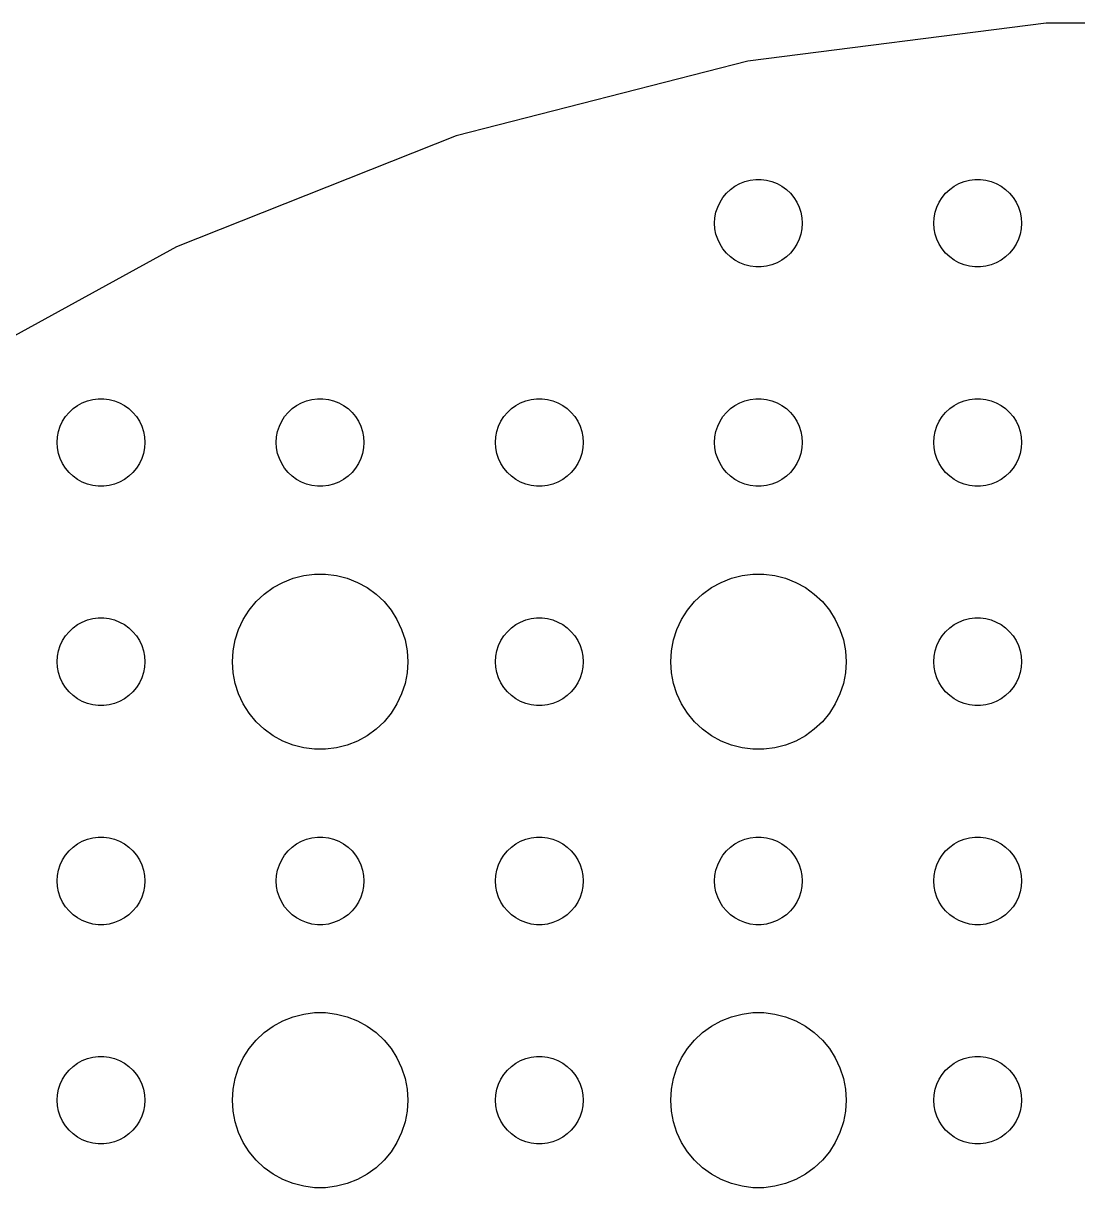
# Model space of a CAD drawing. Header units: metres. Extents: x -82 to 82, y -82 to 82.
# Drawn here: x -40.16 to -4.07, y 42.01 to 81.84 of the extents above; entities that cross this region are included whole.
import ezdxf

# ---------------------------------------------------------------- set-up
doc = ezdxf.new("R2010")
doc.units = ezdxf.units.M

msp = doc.modelspace()

# ---------------------------------------------------------------- linework, layer by layer
for p, q in [((-5.14882, 81.8382), (-15.3653, 80.5475)), ((5.14882, 81.8382), (-5.14882, 81.8382)), ((-15.3653, 80.5475), (-25.3394, 77.9866)), ((-25.3394, 77.9866), (-34.9139, 74.1958)), ((-15.2811, 76.4734), (-15.0942, 76.497)), ((-15.0942, 76.497), (-14.9058, 76.497)), ((-14.9058, 76.497), (-14.7189, 76.4734)), ((-7.78107, 76.4734), (-7.59418, 76.497)), ((-7.59418, 76.497), (-7.40581, 76.497)), ((-7.40581, 76.497), (-7.21892, 76.4734)), ((-16.0934, 76.0268), (-15.9561, 76.1558)), ((-15.9561, 76.1558), (-15.8037, 76.2665)), ((-15.8037, 76.2665), (-15.6387, 76.3572)), ((-15.6387, 76.3572), (-15.4635, 76.4266)), ((-15.4635, 76.4266), (-15.2811, 76.4734)), ((-14.7189, 76.4734), (-14.5365, 76.4266)), ((-14.5365, 76.4266), (-14.3613, 76.3572)), ((-14.3613, 76.3572), (-14.1963, 76.2665)), ((-14.1963, 76.2665), (-14.0439, 76.1558)), ((-14.0439, 76.1558), (-13.9065, 76.0268)), ((-8.59344, 76.0268), (-8.45613, 76.1558)), ((-8.45613, 76.1558), (-8.30373, 76.2665)), ((-8.30373, 76.2665), (-8.13866, 76.3572)), ((-8.13866, 76.3572), (-7.96352, 76.4266)), ((-7.96352, 76.4266), (-7.78107, 76.4734)), ((-7.21892, 76.4734), (-7.03647, 76.4266)), ((-7.03647, 76.4266), (-6.86133, 76.3572)), ((-6.86133, 76.3572), (-6.69626, 76.2665)), ((-6.69626, 76.2665), (-6.54385, 76.1558)), ((-6.54385, 76.1558), (-6.40654, 76.0268)), ((-16.3947, 75.5522), (-16.3145, 75.7226)), ((-16.3145, 75.7226), (-16.2135, 75.8817)), ((-16.2135, 75.8817), (-16.0934, 76.0268)), ((-13.9065, 76.0268), (-13.7865, 75.8817)), ((-13.7865, 75.8817), (-13.6855, 75.7226)), ((-13.6855, 75.7226), (-13.6053, 75.5522)), ((-8.89465, 75.5522), (-8.81445, 75.7226)), ((-8.81445, 75.7226), (-8.71352, 75.8817)), ((-8.71352, 75.8817), (-8.59344, 76.0268)), ((-6.40654, 76.0268), (-6.28647, 75.8817)), ((-6.28647, 75.8817), (-6.18553, 75.7226)), ((-6.18553, 75.7226), (-6.10533, 75.5522)), ((-16.4882, 75.188), (-16.4529, 75.373)), ((-16.4529, 75.373), (-16.3947, 75.5522)), ((-13.6053, 75.5522), (-13.5471, 75.373)), ((-13.5471, 75.373), (-13.5118, 75.188)), ((-8.98816, 75.188), (-8.95287, 75.373)), ((-8.95287, 75.373), (-8.89465, 75.5522)), ((-6.10533, 75.5522), (-6.04712, 75.373)), ((-6.04712, 75.373), (-6.01183, 75.188)), ((-16.5, 75), (-16.4882, 75.188)), ((-16.4882, 74.812), (-16.5, 75)), ((-13.5118, 75.188), (-13.5, 75)), ((-13.5, 75), (-13.5118, 74.812)), ((-9, 75), (-8.98816, 75.188)), ((-8.98816, 74.812), (-9, 75)), ((-6.01183, 75.188), (-6, 75)), ((-6, 75), (-6.01183, 74.812)), ((-16.4529, 74.627), (-16.4882, 74.812)), ((-16.3947, 74.4478), (-16.4529, 74.627)), ((-13.5471, 74.627), (-13.6053, 74.4478)), ((-13.5118, 74.812), (-13.5471, 74.627)), ((-8.95287, 74.627), (-8.98816, 74.812)), ((-8.89465, 74.4478), (-8.95287, 74.627)), ((-6.04712, 74.627), (-6.10533, 74.4478)), ((-6.01183, 74.812), (-6.04712, 74.627)), ((-34.9139, 74.1958), (-43.9378, 69.2349)), ((-16.3145, 74.2774), (-16.3947, 74.4478)), ((-16.2135, 74.1183), (-16.3145, 74.2774)), ((-16.0934, 73.9732), (-16.2135, 74.1183)), ((-13.7865, 74.1183), (-13.9065, 73.9732)), ((-13.6855, 74.2774), (-13.7865, 74.1183)), ((-13.6053, 74.4478), (-13.6855, 74.2774)), ((-8.81445, 74.2774), (-8.89465, 74.4478)), ((-8.71352, 74.1183), (-8.81445, 74.2774)), ((-8.59344, 73.9732), (-8.71352, 74.1183)), ((-6.28647, 74.1183), (-6.40654, 73.9732)), ((-6.18553, 74.2774), (-6.28647, 74.1183)), ((-6.10533, 74.4478), (-6.18553, 74.2774)), ((-15.9561, 73.8442), (-16.0934, 73.9732)), ((-15.8037, 73.7335), (-15.9561, 73.8442)), ((-15.6387, 73.6428), (-15.8037, 73.7335)), ((-14.1963, 73.7335), (-14.3613, 73.6428)), ((-14.0439, 73.8442), (-14.1963, 73.7335)), ((-13.9065, 73.9732), (-14.0439, 73.8442)), ((-8.45613, 73.8442), (-8.59344, 73.9732)), ((-8.30373, 73.7335), (-8.45613, 73.8442)), ((-8.13866, 73.6428), (-8.30373, 73.7335)), ((-6.69626, 73.7335), (-6.86133, 73.6428)), ((-6.54385, 73.8442), (-6.69626, 73.7335)), ((-6.40654, 73.9732), (-6.54385, 73.8442)), ((-15.4635, 73.5734), (-15.6387, 73.6428)), ((-15.2811, 73.5266), (-15.4635, 73.5734)), ((-15.0942, 73.503), (-15.2811, 73.5266)), ((-14.9058, 73.503), (-15.0942, 73.503)), ((-14.7189, 73.5266), (-14.9058, 73.503)), ((-14.5365, 73.5734), (-14.7189, 73.5266)), ((-14.3613, 73.6428), (-14.5365, 73.5734)), ((-7.96352, 73.5734), (-8.13866, 73.6428)), ((-7.78107, 73.5266), (-7.96352, 73.5734)), ((-7.59418, 73.503), (-7.78107, 73.5266)), ((-7.40581, 73.503), (-7.59418, 73.503)), ((-7.21892, 73.5266), (-7.40581, 73.503)), ((-7.03647, 73.5734), (-7.21892, 73.5266)), ((-6.86133, 73.6428), (-7.03647, 73.5734)), ((-38.1387, 68.8572), (-37.9635, 68.9266)), ((-37.9635, 68.9266), (-37.7811, 68.9734)), ((-37.7811, 68.9734), (-37.5942, 68.997)), ((-37.5942, 68.997), (-37.4058, 68.997)), ((-37.4058, 68.997), (-37.2189, 68.9734)), ((-37.2189, 68.9734), (-37.0365, 68.9266)), ((-37.0365, 68.9266), (-36.8613, 68.8572)), ((-30.6387, 68.8572), (-30.4635, 68.9266)), ((-30.4635, 68.9266), (-30.2811, 68.9734)), ((-30.2811, 68.9734), (-30.0942, 68.997)), ((-30.0942, 68.997), (-29.9058, 68.997)), ((-29.9058, 68.997), (-29.7189, 68.9734)), ((-29.7189, 68.9734), (-29.5365, 68.9266)), ((-29.5365, 68.9266), (-29.3613, 68.8572)), ((-23.1387, 68.8572), (-22.9635, 68.9266)), ((-22.9635, 68.9266), (-22.7811, 68.9734)), ((-22.7811, 68.9734), (-22.5942, 68.997)), ((-22.5942, 68.997), (-22.4058, 68.997)), ((-22.4058, 68.997), (-22.2189, 68.9734)), ((-22.2189, 68.9734), (-22.0365, 68.9266)), ((-22.0365, 68.9266), (-21.8613, 68.8572)), ((-15.6387, 68.8572), (-15.4635, 68.9266)), ((-15.4635, 68.9266), (-15.2811, 68.9734)), ((-15.2811, 68.9734), (-15.0942, 68.997)), ((-15.0942, 68.997), (-14.9058, 68.997)), ((-14.9058, 68.997), (-14.7189, 68.9734)), ((-14.7189, 68.9734), (-14.5365, 68.9266)), ((-14.5365, 68.9266), (-14.3613, 68.8572)), ((-8.13866, 68.8572), (-7.96352, 68.9266)), ((-7.96352, 68.9266), (-7.78107, 68.9734)), ((-7.78107, 68.9734), (-7.59418, 68.997)), ((-7.59418, 68.997), (-7.40581, 68.997)), ((-7.40581, 68.997), (-7.21892, 68.9734)), ((-7.21892, 68.9734), (-7.03647, 68.9266)), ((-7.03647, 68.9266), (-6.86133, 68.8572)), ((-38.7135, 68.3817), (-38.5934, 68.5268)), ((-38.5934, 68.5268), (-38.4561, 68.6558)), ((-38.4561, 68.6558), (-38.3037, 68.7665)), ((-38.3037, 68.7665), (-38.1387, 68.8572)), ((-36.8613, 68.8572), (-36.6963, 68.7665)), ((-36.6963, 68.7665), (-36.5439, 68.6558)), ((-36.5439, 68.6558), (-36.4065, 68.5268)), ((-36.4065, 68.5268), (-36.2865, 68.3817)), ((-31.2135, 68.3817), (-31.0934, 68.5268)), ((-31.0934, 68.5268), (-30.9561, 68.6558)), ((-30.9561, 68.6558), (-30.8037, 68.7665)), ((-30.8037, 68.7665), (-30.6387, 68.8572)), ((-29.3613, 68.8572), (-29.1963, 68.7665)), ((-29.1963, 68.7665), (-29.0439, 68.6558)), ((-29.0439, 68.6558), (-28.9065, 68.5268)), ((-28.9065, 68.5268), (-28.7865, 68.3817)), ((-23.7135, 68.3817), (-23.5934, 68.5268)), ((-23.5934, 68.5268), (-23.4561, 68.6558)), ((-23.4561, 68.6558), (-23.3037, 68.7665)), ((-23.3037, 68.7665), (-23.1387, 68.8572)), ((-21.8613, 68.8572), (-21.6963, 68.7665)), ((-21.6963, 68.7665), (-21.5439, 68.6558)), ((-21.5439, 68.6558), (-21.4065, 68.5268)), ((-21.4065, 68.5268), (-21.2865, 68.3817)), ((-16.2135, 68.3817), (-16.0934, 68.5268)), ((-16.0934, 68.5268), (-15.9561, 68.6558)), ((-15.9561, 68.6558), (-15.8037, 68.7665)), ((-15.8037, 68.7665), (-15.6387, 68.8572)), ((-14.3613, 68.8572), (-14.1963, 68.7665)), ((-14.1963, 68.7665), (-14.0439, 68.6558)), ((-14.0439, 68.6558), (-13.9065, 68.5268)), ((-13.9065, 68.5268), (-13.7865, 68.3817)), ((-8.71352, 68.3817), (-8.59344, 68.5268)), ((-8.59344, 68.5268), (-8.45613, 68.6558)), ((-8.45613, 68.6558), (-8.30373, 68.7665)), ((-8.30373, 68.7665), (-8.13866, 68.8572)), ((-6.86133, 68.8572), (-6.69626, 68.7665)), ((-6.69626, 68.7665), (-6.54385, 68.6558)), ((-6.54385, 68.6558), (-6.40654, 68.5268)), ((-6.40654, 68.5268), (-6.28647, 68.3817)), ((-38.8947, 68.0522), (-38.8145, 68.2226)), ((-38.8145, 68.2226), (-38.7135, 68.3817)), ((-36.2865, 68.3817), (-36.1855, 68.2226)), ((-36.1855, 68.2226), (-36.1053, 68.0522)), ((-31.3947, 68.0522), (-31.3145, 68.2226)), ((-31.3145, 68.2226), (-31.2135, 68.3817)), ((-28.7865, 68.3817), (-28.6855, 68.2226)), ((-28.6855, 68.2226), (-28.6053, 68.0522)), ((-23.8947, 68.0522), (-23.8145, 68.2226)), ((-23.8145, 68.2226), (-23.7135, 68.3817)), ((-21.2865, 68.3817), (-21.1855, 68.2226)), ((-21.1855, 68.2226), (-21.1053, 68.0522)), ((-16.3947, 68.0522), (-16.3145, 68.2226)), ((-16.3145, 68.2226), (-16.2135, 68.3817)), ((-13.7865, 68.3817), (-13.6855, 68.2226)), ((-13.6855, 68.2226), (-13.6053, 68.0522)), ((-8.89465, 68.0522), (-8.81445, 68.2226)), ((-8.81445, 68.2226), (-8.71352, 68.3817)), ((-6.28647, 68.3817), (-6.18553, 68.2226)), ((-6.18553, 68.2226), (-6.10533, 68.0522)), ((-38.9882, 67.688), (-38.9529, 67.873)), ((-38.9529, 67.873), (-38.8947, 68.0522)), ((-36.1053, 68.0522), (-36.0471, 67.873)), ((-36.0471, 67.873), (-36.0118, 67.688)), ((-31.4882, 67.688), (-31.4529, 67.873)), ((-31.4529, 67.873), (-31.3947, 68.0522)), ((-28.6053, 68.0522), (-28.5471, 67.873)), ((-28.5471, 67.873), (-28.5118, 67.688)), ((-23.9882, 67.688), (-23.9529, 67.873)), ((-23.9529, 67.873), (-23.8947, 68.0522)), ((-21.1053, 68.0522), (-21.0471, 67.873)), ((-21.0471, 67.873), (-21.0118, 67.688)), ((-16.4882, 67.688), (-16.4529, 67.873)), ((-16.4529, 67.873), (-16.3947, 68.0522)), ((-13.6053, 68.0522), (-13.5471, 67.873)), ((-13.5471, 67.873), (-13.5118, 67.688)), ((-8.98816, 67.688), (-8.95287, 67.873)), ((-8.95287, 67.873), (-8.89465, 68.0522)), ((-6.10533, 68.0522), (-6.04712, 67.873)), ((-6.04712, 67.873), (-6.01183, 67.688)), ((-39, 67.5), (-38.9882, 67.688)), ((-38.9882, 67.312), (-39, 67.5)), ((-36.0118, 67.688), (-36, 67.5)), ((-36, 67.5), (-36.0118, 67.312)), ((-31.5, 67.5), (-31.4882, 67.688)), ((-31.4882, 67.312), (-31.5, 67.5)), ((-28.5118, 67.688), (-28.5, 67.5)), ((-28.5, 67.5), (-28.5118, 67.312)), ((-24, 67.5), (-23.9882, 67.688)), ((-23.9882, 67.312), (-24, 67.5)), ((-21.0118, 67.688), (-21, 67.5)), ((-21, 67.5), (-21.0118, 67.312)), ((-16.5, 67.5), (-16.4882, 67.688)), ((-16.4882, 67.312), (-16.5, 67.5)), ((-13.5118, 67.688), (-13.5, 67.5)), ((-13.5, 67.5), (-13.5118, 67.312)), ((-9, 67.5), (-8.98816, 67.688)), ((-8.98816, 67.312), (-9, 67.5)), ((-6.01183, 67.688), (-6, 67.5)), ((-6, 67.5), (-6.01183, 67.312)), ((-38.9529, 67.127), (-38.9882, 67.312)), ((-38.8947, 66.9478), (-38.9529, 67.127)), ((-38.8145, 66.7774), (-38.8947, 66.9478)), ((-36.1053, 66.9478), (-36.1855, 66.7774)), ((-36.0471, 67.127), (-36.1053, 66.9478)), ((-36.0118, 67.312), (-36.0471, 67.127)), ((-31.4529, 67.127), (-31.4882, 67.312)), ((-31.3947, 66.9478), (-31.4529, 67.127)), ((-31.3145, 66.7774), (-31.3947, 66.9478)), ((-28.6053, 66.9478), (-28.6855, 66.7774)), ((-28.5471, 67.127), (-28.6053, 66.9478)), ((-28.5118, 67.312), (-28.5471, 67.127)), ((-23.9529, 67.127), (-23.9882, 67.312)), ((-23.8947, 66.9478), (-23.9529, 67.127)), ((-23.8145, 66.7774), (-23.8947, 66.9478)), ((-21.1053, 66.9478), (-21.1855, 66.7774)), ((-21.0471, 67.127), (-21.1053, 66.9478)), ((-21.0118, 67.312), (-21.0471, 67.127)), ((-16.4529, 67.127), (-16.4882, 67.312)), ((-16.3947, 66.9478), (-16.4529, 67.127)), ((-16.3145, 66.7774), (-16.3947, 66.9478)), ((-13.6053, 66.9478), (-13.6855, 66.7774)), ((-13.5471, 67.127), (-13.6053, 66.9478)), ((-13.5118, 67.312), (-13.5471, 67.127)), ((-8.95287, 67.127), (-8.98816, 67.312)), ((-8.89465, 66.9478), (-8.95287, 67.127)), ((-8.81445, 66.7774), (-8.89465, 66.9478)), ((-6.10533, 66.9478), (-6.18553, 66.7774)), ((-6.04712, 67.127), (-6.10533, 66.9478)), ((-6.01183, 67.312), (-6.04712, 67.127)), ((-38.7135, 66.6183), (-38.8145, 66.7774)), ((-38.5934, 66.4732), (-38.7135, 66.6183)), ((-36.2865, 66.6183), (-36.4065, 66.4732)), ((-36.1855, 66.7774), (-36.2865, 66.6183)), ((-31.2135, 66.6183), (-31.3145, 66.7774)), ((-31.0934, 66.4732), (-31.2135, 66.6183)), ((-28.7865, 66.6183), (-28.9065, 66.4732)), ((-28.6855, 66.7774), (-28.7865, 66.6183)), ((-23.7135, 66.6183), (-23.8145, 66.7774)), ((-23.5934, 66.4732), (-23.7135, 66.6183)), ((-21.2865, 66.6183), (-21.4065, 66.4732)), ((-21.1855, 66.7774), (-21.2865, 66.6183)), ((-16.2135, 66.6183), (-16.3145, 66.7774)), ((-16.0934, 66.4732), (-16.2135, 66.6183)), ((-13.7865, 66.6183), (-13.9065, 66.4732)), ((-13.6855, 66.7774), (-13.7865, 66.6183)), ((-8.71352, 66.6183), (-8.81445, 66.7774)), ((-8.59344, 66.4732), (-8.71352, 66.6183)), ((-6.28647, 66.6183), (-6.40654, 66.4732)), ((-6.18553, 66.7774), (-6.28647, 66.6183)), ((-38.4561, 66.3442), (-38.5934, 66.4732)), ((-38.3037, 66.2335), (-38.4561, 66.3442)), ((-38.1387, 66.1428), (-38.3037, 66.2335)), ((-37.9635, 66.0734), (-38.1387, 66.1428)), ((-36.8613, 66.1428), (-37.0365, 66.0734)), ((-36.6963, 66.2335), (-36.8613, 66.1428)), ((-36.5439, 66.3442), (-36.6963, 66.2335)), ((-36.4065, 66.4732), (-36.5439, 66.3442)), ((-30.9561, 66.3442), (-31.0934, 66.4732)), ((-30.8037, 66.2335), (-30.9561, 66.3442)), ((-30.6387, 66.1428), (-30.8037, 66.2335)), ((-30.4635, 66.0734), (-30.6387, 66.1428)), ((-29.3613, 66.1428), (-29.5365, 66.0734)), ((-29.1963, 66.2335), (-29.3613, 66.1428)), ((-29.0439, 66.3442), (-29.1963, 66.2335)), ((-28.9065, 66.4732), (-29.0439, 66.3442)), ((-23.4561, 66.3442), (-23.5934, 66.4732)), ((-23.3037, 66.2335), (-23.4561, 66.3442)), ((-23.1387, 66.1428), (-23.3037, 66.2335)), ((-22.9635, 66.0734), (-23.1387, 66.1428)), ((-21.8613, 66.1428), (-22.0365, 66.0734)), ((-21.6963, 66.2335), (-21.8613, 66.1428)), ((-21.5439, 66.3442), (-21.6963, 66.2335)), ((-21.4065, 66.4732), (-21.5439, 66.3442)), ((-15.9561, 66.3442), (-16.0934, 66.4732)), ((-15.8037, 66.2335), (-15.9561, 66.3442)), ((-15.6387, 66.1428), (-15.8037, 66.2335)), ((-15.4635, 66.0734), (-15.6387, 66.1428)), ((-14.3613, 66.1428), (-14.5365, 66.0734)), ((-14.1963, 66.2335), (-14.3613, 66.1428)), ((-14.0439, 66.3442), (-14.1963, 66.2335)), ((-13.9065, 66.4732), (-14.0439, 66.3442)), ((-8.45613, 66.3442), (-8.59344, 66.4732)), ((-8.30373, 66.2335), (-8.45613, 66.3442)), ((-8.13866, 66.1428), (-8.30373, 66.2335)), ((-7.96352, 66.0734), (-8.13866, 66.1428)), ((-6.86133, 66.1428), (-7.03647, 66.0734)), ((-6.69626, 66.2335), (-6.86133, 66.1428)), ((-6.54385, 66.3442), (-6.69626, 66.2335)), ((-6.40654, 66.4732), (-6.54385, 66.3442)), ((-37.7811, 66.0266), (-37.9635, 66.0734)), ((-37.5942, 66.003), (-37.7811, 66.0266)), ((-37.4058, 66.003), (-37.5942, 66.003)), ((-37.2189, 66.0266), (-37.4058, 66.003)), ((-37.0365, 66.0734), (-37.2189, 66.0266)), ((-30.2811, 66.0266), (-30.4635, 66.0734)), ((-30.0942, 66.003), (-30.2811, 66.0266)), ((-29.9058, 66.003), (-30.0942, 66.003)), ((-29.7189, 66.0266), (-29.9058, 66.003)), ((-29.5365, 66.0734), (-29.7189, 66.0266)), ((-22.7811, 66.0266), (-22.9635, 66.0734)), ((-22.5942, 66.003), (-22.7811, 66.0266)), ((-22.4058, 66.003), (-22.5942, 66.003)), ((-22.2189, 66.0266), (-22.4058, 66.003)), ((-22.0365, 66.0734), (-22.2189, 66.0266)), ((-15.2811, 66.0266), (-15.4635, 66.0734)), ((-15.0942, 66.003), (-15.2811, 66.0266)), ((-14.9058, 66.003), (-15.0942, 66.003)), ((-14.7189, 66.0266), (-14.9058, 66.003)), ((-14.5365, 66.0734), (-14.7189, 66.0266)), ((-7.78107, 66.0266), (-7.96352, 66.0734)), ((-7.59418, 66.003), (-7.78107, 66.0266)), ((-7.40581, 66.003), (-7.59418, 66.003)), ((-7.21892, 66.0266), (-7.40581, 66.003)), ((-7.03647, 66.0734), (-7.21892, 66.0266)), ((-30.927, 62.8532), (-30.5621, 62.9469)), ((-30.5621, 62.9469), (-30.1884, 62.9941)), ((-30.1884, 62.9941), (-29.8116, 62.9941)), ((-29.8116, 62.9941), (-29.4379, 62.9469)), ((-29.4379, 62.9469), (-29.0729, 62.8532)), ((-15.927, 62.8532), (-15.5621, 62.9469)), ((-15.5621, 62.9469), (-15.1884, 62.9941)), ((-15.1884, 62.9941), (-14.8116, 62.9941)), ((-14.8116, 62.9941), (-14.4379, 62.9469)), ((-14.4379, 62.9469), (-14.0729, 62.8532)), ((-31.6075, 62.533), (-31.2773, 62.7145)), ((-31.2773, 62.7145), (-30.927, 62.8532)), ((-29.0729, 62.8532), (-28.7227, 62.7145)), ((-28.7227, 62.7145), (-28.3925, 62.533)), ((-16.6075, 62.533), (-16.2773, 62.7145)), ((-16.2773, 62.7145), (-15.927, 62.8532)), ((-14.0729, 62.8532), (-13.7227, 62.7145)), ((-13.7227, 62.7145), (-13.3925, 62.533)), ((-32.1869, 62.0536), (-31.9123, 62.3115)), ((-31.9123, 62.3115), (-31.6075, 62.533)), ((-28.3925, 62.533), (-28.0877, 62.3115)), ((-28.0877, 62.3115), (-27.8131, 62.0536)), ((-17.1869, 62.0536), (-16.9123, 62.3115)), ((-16.9123, 62.3115), (-16.6075, 62.533)), ((-13.3925, 62.533), (-13.0877, 62.3115)), ((-13.0877, 62.3115), (-12.8131, 62.0536)), ((-32.6289, 61.4453), (-32.427, 61.7634)), ((-32.427, 61.7634), (-32.1869, 62.0536)), ((-27.8131, 62.0536), (-27.5729, 61.7634)), ((-27.5729, 61.7634), (-27.3711, 61.4453)), ((-17.6289, 61.4453), (-17.427, 61.7634)), ((-17.427, 61.7634), (-17.1869, 62.0536)), ((-12.8131, 62.0536), (-12.5729, 61.7634)), ((-12.5729, 61.7634), (-12.3711, 61.4453)), ((-38.3037, 61.2665), (-38.1387, 61.3572)), ((-38.1387, 61.3572), (-37.9635, 61.4266)), ((-37.9635, 61.4266), (-37.7811, 61.4734)), ((-37.7811, 61.4734), (-37.5942, 61.497)), ((-37.5942, 61.497), (-37.4058, 61.497)), ((-37.4058, 61.497), (-37.2189, 61.4734)), ((-37.2189, 61.4734), (-37.0365, 61.4266)), ((-37.0365, 61.4266), (-36.8613, 61.3572)), ((-36.8613, 61.3572), (-36.6963, 61.2665)), ((-32.7893, 61.1044), (-32.6289, 61.4453)), ((-27.3711, 61.4453), (-27.2107, 61.1044)), ((-23.3037, 61.2665), (-23.1387, 61.3572)), ((-23.1387, 61.3572), (-22.9635, 61.4266)), ((-22.9635, 61.4266), (-22.7811, 61.4734)), ((-22.7811, 61.4734), (-22.5942, 61.497)), ((-22.5942, 61.497), (-22.4058, 61.497)), ((-22.4058, 61.497), (-22.2189, 61.4734)), ((-22.2189, 61.4734), (-22.0365, 61.4266)), ((-22.0365, 61.4266), (-21.8613, 61.3572)), ((-21.8613, 61.3572), (-21.6963, 61.2665)), ((-17.7893, 61.1044), (-17.6289, 61.4453)), ((-12.3711, 61.4453), (-12.2107, 61.1044)), ((-8.30373, 61.2665), (-8.13866, 61.3572)), ((-8.13866, 61.3572), (-7.96352, 61.4266)), ((-7.96352, 61.4266), (-7.78107, 61.4734)), ((-7.78107, 61.4734), (-7.59418, 61.497)), ((-7.59418, 61.497), (-7.40581, 61.497)), ((-7.40581, 61.497), (-7.21892, 61.4734)), ((-7.21892, 61.4734), (-7.03647, 61.4266)), ((-7.03647, 61.4266), (-6.86133, 61.3572)), ((-6.86133, 61.3572), (-6.69626, 61.2665)), ((-38.7135, 60.8817), (-38.5934, 61.0268)), ((-38.5934, 61.0268), (-38.4561, 61.1558)), ((-38.4561, 61.1558), (-38.3037, 61.2665)), ((-36.6963, 61.2665), (-36.5439, 61.1558)), ((-36.5439, 61.1558), (-36.4065, 61.0268)), ((-36.4065, 61.0268), (-36.2865, 60.8817)), ((-32.9057, 60.7461), (-32.7893, 61.1044)), ((-27.2107, 61.1044), (-27.0942, 60.7461)), ((-23.7135, 60.8817), (-23.5934, 61.0268)), ((-23.5934, 61.0268), (-23.4561, 61.1558)), ((-23.4561, 61.1558), (-23.3037, 61.2665)), ((-21.6963, 61.2665), (-21.5439, 61.1558)), ((-21.5439, 61.1558), (-21.4065, 61.0268)), ((-21.4065, 61.0268), (-21.2865, 60.8817)), ((-17.9057, 60.7461), (-17.7893, 61.1044)), ((-12.2107, 61.1044), (-12.0942, 60.7461)), ((-8.71352, 60.8817), (-8.59344, 61.0268)), ((-8.59344, 61.0268), (-8.45613, 61.1558)), ((-8.45613, 61.1558), (-8.30373, 61.2665)), ((-6.69626, 61.2665), (-6.54385, 61.1558)), ((-6.54385, 61.1558), (-6.40654, 61.0268)), ((-6.40654, 61.0268), (-6.28647, 60.8817)), ((-38.9529, 60.373), (-38.8947, 60.5522)), ((-38.8947, 60.5522), (-38.8145, 60.7226)), ((-38.8145, 60.7226), (-38.7135, 60.8817)), ((-36.2865, 60.8817), (-36.1855, 60.7226)), ((-36.1855, 60.7226), (-36.1053, 60.5522)), ((-36.1053, 60.5522), (-36.0471, 60.373)), ((-32.9763, 60.376), (-32.9057, 60.7461)), ((-27.0942, 60.7461), (-27.0237, 60.376)), ((-23.9529, 60.373), (-23.8947, 60.5522)), ((-23.8947, 60.5522), (-23.8145, 60.7226)), ((-23.8145, 60.7226), (-23.7135, 60.8817)), ((-21.2865, 60.8817), (-21.1855, 60.7226)), ((-21.1855, 60.7226), (-21.1053, 60.5522)), ((-21.1053, 60.5522), (-21.0471, 60.373)), ((-17.9763, 60.376), (-17.9057, 60.7461)), ((-12.0942, 60.7461), (-12.0237, 60.376)), ((-8.95287, 60.373), (-8.89465, 60.5522)), ((-8.89465, 60.5522), (-8.81445, 60.7226)), ((-8.81445, 60.7226), (-8.71352, 60.8817)), ((-6.28647, 60.8817), (-6.18553, 60.7226)), ((-6.18553, 60.7226), (-6.10533, 60.5522)), ((-6.10533, 60.5522), (-6.04712, 60.373)), ((-39, 60), (-38.9882, 60.188)), ((-38.9882, 60.188), (-38.9529, 60.373)), ((-36.0471, 60.373), (-36.0118, 60.188)), ((-36.0118, 60.188), (-36, 60)), ((-33, 60), (-32.9763, 60.376)), ((-27.0237, 60.376), (-27, 60)), ((-24, 60), (-23.9882, 60.188)), ((-23.9882, 60.188), (-23.9529, 60.373)), ((-21.0471, 60.373), (-21.0118, 60.188)), ((-21.0118, 60.188), (-21, 60)), ((-18, 60), (-17.9763, 60.376)), ((-12.0237, 60.376), (-12, 60)), ((-9, 60), (-8.98816, 60.188)), ((-8.98816, 60.188), (-8.95287, 60.373)), ((-6.04712, 60.373), (-6.01183, 60.188)), ((-6.01183, 60.188), (-6, 60)), ((-38.9882, 59.812), (-39, 60)), ((-38.9529, 59.627), (-38.9882, 59.812)), ((-36.0118, 59.812), (-36.0471, 59.627)), ((-36, 60), (-36.0118, 59.812)), ((-32.9763, 59.624), (-33, 60)), ((-27, 60), (-27.0237, 59.624)), ((-23.9882, 59.812), (-24, 60)), ((-23.9529, 59.627), (-23.9882, 59.812)), ((-21.0118, 59.812), (-21.0471, 59.627)), ((-21, 60), (-21.0118, 59.812)), ((-17.9763, 59.624), (-18, 60)), ((-12, 60), (-12.0237, 59.624)), ((-8.98816, 59.812), (-9, 60)), ((-8.95287, 59.627), (-8.98816, 59.812)), ((-6.01183, 59.812), (-6.04712, 59.627)), ((-6, 60), (-6.01183, 59.812)), ((-38.8947, 59.4478), (-38.9529, 59.627)), ((-38.8145, 59.2774), (-38.8947, 59.4478)), ((-36.1053, 59.4478), (-36.1855, 59.2774)), ((-36.0471, 59.627), (-36.1053, 59.4478)), ((-32.9057, 59.2539), (-32.9763, 59.624)), ((-27.0237, 59.624), (-27.0942, 59.2539)), ((-23.8947, 59.4478), (-23.9529, 59.627)), ((-23.8145, 59.2774), (-23.8947, 59.4478)), ((-21.1053, 59.4478), (-21.1855, 59.2774)), ((-21.0471, 59.627), (-21.1053, 59.4478)), ((-17.9057, 59.2539), (-17.9763, 59.624)), ((-12.0237, 59.624), (-12.0942, 59.2539)), ((-8.89465, 59.4478), (-8.95287, 59.627)), ((-8.81445, 59.2774), (-8.89465, 59.4478)), ((-6.10533, 59.4478), (-6.18553, 59.2774)), ((-6.04712, 59.627), (-6.10533, 59.4478)), ((-38.7135, 59.1183), (-38.8145, 59.2774)), ((-38.5934, 58.9732), (-38.7135, 59.1183)), ((-38.4561, 58.8442), (-38.5934, 58.9732)), ((-36.4065, 58.9732), (-36.5439, 58.8442)), ((-36.2865, 59.1183), (-36.4065, 58.9732)), ((-36.1855, 59.2774), (-36.2865, 59.1183)), ((-32.7893, 58.8956), (-32.9057, 59.2539)), ((-27.0942, 59.2539), (-27.2107, 58.8956)), ((-23.7135, 59.1183), (-23.8145, 59.2774)), ((-23.5934, 58.9732), (-23.7135, 59.1183)), ((-23.4561, 58.8442), (-23.5934, 58.9732)), ((-21.4065, 58.9732), (-21.5439, 58.8442)), ((-21.2865, 59.1183), (-21.4065, 58.9732)), ((-21.1855, 59.2774), (-21.2865, 59.1183)), ((-17.7893, 58.8956), (-17.9057, 59.2539)), ((-12.0942, 59.2539), (-12.2107, 58.8956)), ((-8.71352, 59.1183), (-8.81445, 59.2774)), ((-8.59344, 58.9732), (-8.71352, 59.1183)), ((-8.45613, 58.8442), (-8.59344, 58.9732)), ((-6.40654, 58.9732), (-6.54385, 58.8442)), ((-6.28647, 59.1183), (-6.40654, 58.9732)), ((-6.18553, 59.2774), (-6.28647, 59.1183)), ((-38.3037, 58.7335), (-38.4561, 58.8442)), ((-38.1387, 58.6428), (-38.3037, 58.7335)), ((-37.9635, 58.5734), (-38.1387, 58.6428)), ((-37.7811, 58.5266), (-37.9635, 58.5734)), ((-37.0365, 58.5734), (-37.2189, 58.5266)), ((-36.8613, 58.6428), (-37.0365, 58.5734)), ((-36.6963, 58.7335), (-36.8613, 58.6428)), ((-36.5439, 58.8442), (-36.6963, 58.7335)), ((-32.6289, 58.5547), (-32.7893, 58.8956)), ((-32.427, 58.2366), (-32.6289, 58.5547)), ((-27.3711, 58.5547), (-27.5729, 58.2366)), ((-27.2107, 58.8956), (-27.3711, 58.5547)), ((-23.3037, 58.7335), (-23.4561, 58.8442)), ((-23.1387, 58.6428), (-23.3037, 58.7335)), ((-22.9635, 58.5734), (-23.1387, 58.6428)), ((-22.7811, 58.5266), (-22.9635, 58.5734)), ((-22.0365, 58.5734), (-22.2189, 58.5266)), ((-21.8613, 58.6428), (-22.0365, 58.5734)), ((-21.6963, 58.7335), (-21.8613, 58.6428)), ((-21.5439, 58.8442), (-21.6963, 58.7335)), ((-17.6289, 58.5547), (-17.7893, 58.8956)), ((-17.427, 58.2366), (-17.6289, 58.5547)), ((-12.3711, 58.5547), (-12.5729, 58.2366)), ((-12.2107, 58.8956), (-12.3711, 58.5547)), ((-8.30373, 58.7335), (-8.45613, 58.8442)), ((-8.13866, 58.6428), (-8.30373, 58.7335)), ((-7.96352, 58.5734), (-8.13866, 58.6428)), ((-7.78107, 58.5266), (-7.96352, 58.5734)), ((-7.03647, 58.5734), (-7.21892, 58.5266)), ((-6.86133, 58.6428), (-7.03647, 58.5734)), ((-6.69626, 58.7335), (-6.86133, 58.6428)), ((-6.54385, 58.8442), (-6.69626, 58.7335)), ((-37.5942, 58.503), (-37.7811, 58.5266)), ((-37.4058, 58.503), (-37.5942, 58.503)), ((-37.2189, 58.5266), (-37.4058, 58.503)), ((-32.1869, 57.9464), (-32.427, 58.2366)), ((-27.5729, 58.2366), (-27.8131, 57.9464)), ((-22.5942, 58.503), (-22.7811, 58.5266)), ((-22.4058, 58.503), (-22.5942, 58.503)), ((-22.2189, 58.5266), (-22.4058, 58.503)), ((-17.1869, 57.9464), (-17.427, 58.2366)), ((-12.5729, 58.2366), (-12.8131, 57.9464)), ((-7.59418, 58.503), (-7.78107, 58.5266)), ((-7.40581, 58.503), (-7.59418, 58.503)), ((-7.21892, 58.5266), (-7.40581, 58.503)), ((-31.9123, 57.6885), (-32.1869, 57.9464)), ((-27.8131, 57.9464), (-28.0877, 57.6885)), ((-16.9123, 57.6885), (-17.1869, 57.9464)), ((-12.8131, 57.9464), (-13.0877, 57.6885)), ((-31.6075, 57.467), (-31.9123, 57.6885)), ((-31.2773, 57.2855), (-31.6075, 57.467)), ((-28.3925, 57.467), (-28.7227, 57.2855)), ((-28.0877, 57.6885), (-28.3925, 57.467)), ((-16.6075, 57.467), (-16.9123, 57.6885)), ((-16.2773, 57.2855), (-16.6075, 57.467)), ((-13.3925, 57.467), (-13.7227, 57.2855)), ((-13.0877, 57.6885), (-13.3925, 57.467)), ((-30.927, 57.1468), (-31.2773, 57.2855)), ((-30.5621, 57.0531), (-30.927, 57.1468)), ((-30.1884, 57.0059), (-30.5621, 57.0531)), ((-29.8116, 57.0059), (-30.1884, 57.0059)), ((-29.4379, 57.0531), (-29.8116, 57.0059)), ((-29.0729, 57.1468), (-29.4379, 57.0531)), ((-28.7227, 57.2855), (-29.0729, 57.1468)), ((-15.927, 57.1468), (-16.2773, 57.2855)), ((-15.5621, 57.0531), (-15.927, 57.1468)), ((-15.1884, 57.0059), (-15.5621, 57.0531)), ((-14.8116, 57.0059), (-15.1884, 57.0059)), ((-14.4379, 57.0531), (-14.8116, 57.0059)), ((-14.0729, 57.1468), (-14.4379, 57.0531)), ((-13.7227, 57.2855), (-14.0729, 57.1468)), ((-38.3037, 53.7665), (-38.1387, 53.8572)), ((-38.1387, 53.8572), (-37.9635, 53.9266)), ((-37.9635, 53.9266), (-37.7811, 53.9734)), ((-37.7811, 53.9734), (-37.5942, 53.997)), ((-37.5942, 53.997), (-37.4058, 53.997)), ((-37.4058, 53.997), (-37.2189, 53.9734)), ((-37.2189, 53.9734), (-37.0365, 53.9266)), ((-37.0365, 53.9266), (-36.8613, 53.8572)), ((-36.8613, 53.8572), (-36.6963, 53.7665)), ((-30.8037, 53.7665), (-30.6387, 53.8572)), ((-30.6387, 53.8572), (-30.4635, 53.9266)), ((-30.4635, 53.9266), (-30.2811, 53.9734)), ((-30.2811, 53.9734), (-30.0942, 53.997)), ((-30.0942, 53.997), (-29.9058, 53.997)), ((-29.9058, 53.997), (-29.7189, 53.9734)), ((-29.7189, 53.9734), (-29.5365, 53.9266)), ((-29.5365, 53.9266), (-29.3613, 53.8572)), ((-29.3613, 53.8572), (-29.1963, 53.7665)), ((-23.3037, 53.7665), (-23.1387, 53.8572)), ((-23.1387, 53.8572), (-22.9635, 53.9266)), ((-22.9635, 53.9266), (-22.7811, 53.9734)), ((-22.7811, 53.9734), (-22.5942, 53.997)), ((-22.5942, 53.997), (-22.4058, 53.997)), ((-22.4058, 53.997), (-22.2189, 53.9734)), ((-22.2189, 53.9734), (-22.0365, 53.9266)), ((-22.0365, 53.9266), (-21.8613, 53.8572)), ((-21.8613, 53.8572), (-21.6963, 53.7665)), ((-15.8037, 53.7665), (-15.6387, 53.8572)), ((-15.6387, 53.8572), (-15.4635, 53.9266)), ((-15.4635, 53.9266), (-15.2811, 53.9734)), ((-15.2811, 53.9734), (-15.0942, 53.997)), ((-15.0942, 53.997), (-14.9058, 53.997)), ((-14.9058, 53.997), (-14.7189, 53.9734)), ((-14.7189, 53.9734), (-14.5365, 53.9266)), ((-14.5365, 53.9266), (-14.3613, 53.8572)), ((-14.3613, 53.8572), (-14.1963, 53.7665)), ((-8.30373, 53.7665), (-8.13866, 53.8572)), ((-8.13866, 53.8572), (-7.96352, 53.9266)), ((-7.96352, 53.9266), (-7.78107, 53.9734)), ((-7.78107, 53.9734), (-7.59418, 53.997)), ((-7.59418, 53.997), (-7.40581, 53.997)), ((-7.40581, 53.997), (-7.21892, 53.9734)), ((-7.21892, 53.9734), (-7.03647, 53.9266)), ((-7.03647, 53.9266), (-6.86133, 53.8572)), ((-6.86133, 53.8572), (-6.69626, 53.7665)), ((-38.8145, 53.2226), (-38.7135, 53.3817)), ((-38.7135, 53.3817), (-38.5934, 53.5268)), ((-38.5934, 53.5268), (-38.4561, 53.6558)), ((-38.4561, 53.6558), (-38.3037, 53.7665)), ((-36.6963, 53.7665), (-36.5439, 53.6558)), ((-36.5439, 53.6558), (-36.4065, 53.5268)), ((-36.4065, 53.5268), (-36.2865, 53.3817)), ((-36.2865, 53.3817), (-36.1855, 53.2226)), ((-31.3145, 53.2226), (-31.2135, 53.3817)), ((-31.2135, 53.3817), (-31.0934, 53.5268)), ((-31.0934, 53.5268), (-30.9561, 53.6558)), ((-30.9561, 53.6558), (-30.8037, 53.7665)), ((-29.1963, 53.7665), (-29.0439, 53.6558)), ((-29.0439, 53.6558), (-28.9065, 53.5268)), ((-28.9065, 53.5268), (-28.7865, 53.3817)), ((-28.7865, 53.3817), (-28.6855, 53.2226)), ((-23.8145, 53.2226), (-23.7135, 53.3817)), ((-23.7135, 53.3817), (-23.5934, 53.5268)), ((-23.5934, 53.5268), (-23.4561, 53.6558)), ((-23.4561, 53.6558), (-23.3037, 53.7665)), ((-21.6963, 53.7665), (-21.5439, 53.6558)), ((-21.5439, 53.6558), (-21.4065, 53.5268)), ((-21.4065, 53.5268), (-21.2865, 53.3817)), ((-21.2865, 53.3817), (-21.1855, 53.2226)), ((-16.3145, 53.2226), (-16.2135, 53.3817)), ((-16.2135, 53.3817), (-16.0934, 53.5268)), ((-16.0934, 53.5268), (-15.9561, 53.6558)), ((-15.9561, 53.6558), (-15.8037, 53.7665)), ((-14.1963, 53.7665), (-14.0439, 53.6558)), ((-14.0439, 53.6558), (-13.9065, 53.5268)), ((-13.9065, 53.5268), (-13.7865, 53.3817)), ((-13.7865, 53.3817), (-13.6855, 53.2226)), ((-8.81445, 53.2226), (-8.71352, 53.3817)), ((-8.71352, 53.3817), (-8.59344, 53.5268)), ((-8.59344, 53.5268), (-8.45613, 53.6558)), ((-8.45613, 53.6558), (-8.30373, 53.7665)), ((-6.69626, 53.7665), (-6.54385, 53.6558)), ((-6.54385, 53.6558), (-6.40654, 53.5268)), ((-6.40654, 53.5268), (-6.28647, 53.3817)), ((-6.28647, 53.3817), (-6.18553, 53.2226)), ((-38.9529, 52.873), (-38.8947, 53.0522)), ((-38.8947, 53.0522), (-38.8145, 53.2226)), ((-36.1855, 53.2226), (-36.1053, 53.0522)), ((-36.1053, 53.0522), (-36.0471, 52.873)), ((-31.4529, 52.873), (-31.3947, 53.0522)), ((-31.3947, 53.0522), (-31.3145, 53.2226)), ((-28.6855, 53.2226), (-28.6053, 53.0522)), ((-28.6053, 53.0522), (-28.5471, 52.873)), ((-23.9529, 52.873), (-23.8947, 53.0522)), ((-23.8947, 53.0522), (-23.8145, 53.2226)), ((-21.1855, 53.2226), (-21.1053, 53.0522)), ((-21.1053, 53.0522), (-21.0471, 52.873)), ((-16.4529, 52.873), (-16.3947, 53.0522)), ((-16.3947, 53.0522), (-16.3145, 53.2226)), ((-13.6855, 53.2226), (-13.6053, 53.0522)), ((-13.6053, 53.0522), (-13.5471, 52.873)), ((-8.95287, 52.873), (-8.89465, 53.0522)), ((-8.89465, 53.0522), (-8.81445, 53.2226)), ((-6.18553, 53.2226), (-6.10533, 53.0522)), ((-6.10533, 53.0522), (-6.04712, 52.873)), ((-39, 52.5), (-38.9882, 52.688)), ((-38.9882, 52.688), (-38.9529, 52.873)), ((-36.0471, 52.873), (-36.0118, 52.688)), ((-36.0118, 52.688), (-36, 52.5)), ((-31.5, 52.5), (-31.4882, 52.688)), ((-31.4882, 52.688), (-31.4529, 52.873)), ((-28.5471, 52.873), (-28.5118, 52.688)), ((-28.5118, 52.688), (-28.5, 52.5)), ((-24, 52.5), (-23.9882, 52.688)), ((-23.9882, 52.688), (-23.9529, 52.873)), ((-21.0471, 52.873), (-21.0118, 52.688)), ((-21.0118, 52.688), (-21, 52.5)), ((-16.5, 52.5), (-16.4882, 52.688)), ((-16.4882, 52.688), (-16.4529, 52.873)), ((-13.5471, 52.873), (-13.5118, 52.688)), ((-13.5118, 52.688), (-13.5, 52.5)), ((-9, 52.5), (-8.98816, 52.688)), ((-8.98816, 52.688), (-8.95287, 52.873)), ((-6.04712, 52.873), (-6.01183, 52.688)), ((-6.01183, 52.688), (-6, 52.5)), ((-38.9882, 52.312), (-39, 52.5)), ((-38.9529, 52.127), (-38.9882, 52.312)), ((-36.0118, 52.312), (-36.0471, 52.127)), ((-36, 52.5), (-36.0118, 52.312)), ((-31.4882, 52.312), (-31.5, 52.5)), ((-31.4529, 52.127), (-31.4882, 52.312)), ((-28.5118, 52.312), (-28.5471, 52.127)), ((-28.5, 52.5), (-28.5118, 52.312)), ((-23.9882, 52.312), (-24, 52.5)), ((-23.9529, 52.127), (-23.9882, 52.312)), ((-21.0118, 52.312), (-21.0471, 52.127)), ((-21, 52.5), (-21.0118, 52.312)), ((-16.4882, 52.312), (-16.5, 52.5)), ((-16.4529, 52.127), (-16.4882, 52.312)), ((-13.5118, 52.312), (-13.5471, 52.127)), ((-13.5, 52.5), (-13.5118, 52.312)), ((-8.98816, 52.312), (-9, 52.5)), ((-8.95287, 52.127), (-8.98816, 52.312)), ((-6.01183, 52.312), (-6.04712, 52.127)), ((-6, 52.5), (-6.01183, 52.312)), ((-38.8947, 51.9478), (-38.9529, 52.127)), ((-38.8145, 51.7774), (-38.8947, 51.9478)), ((-36.1053, 51.9478), (-36.1855, 51.7774)), ((-36.0471, 52.127), (-36.1053, 51.9478)), ((-31.3947, 51.9478), (-31.4529, 52.127)), ((-31.3145, 51.7774), (-31.3947, 51.9478)), ((-28.6053, 51.9478), (-28.6855, 51.7774)), ((-28.5471, 52.127), (-28.6053, 51.9478)), ((-23.8947, 51.9478), (-23.9529, 52.127)), ((-23.8145, 51.7774), (-23.8947, 51.9478)), ((-21.1053, 51.9478), (-21.1855, 51.7774)), ((-21.0471, 52.127), (-21.1053, 51.9478)), ((-16.3947, 51.9478), (-16.4529, 52.127)), ((-16.3145, 51.7774), (-16.3947, 51.9478)), ((-13.6053, 51.9478), (-13.6855, 51.7774)), ((-13.5471, 52.127), (-13.6053, 51.9478)), ((-8.89465, 51.9478), (-8.95287, 52.127)), ((-8.81445, 51.7774), (-8.89465, 51.9478)), ((-6.10533, 51.9478), (-6.18553, 51.7774)), ((-6.04712, 52.127), (-6.10533, 51.9478)), ((-38.7135, 51.6183), (-38.8145, 51.7774)), ((-38.5934, 51.4732), (-38.7135, 51.6183)), ((-38.4561, 51.3442), (-38.5934, 51.4732)), ((-36.4065, 51.4732), (-36.5439, 51.3442)), ((-36.2865, 51.6183), (-36.4065, 51.4732)), ((-36.1855, 51.7774), (-36.2865, 51.6183)), ((-31.2135, 51.6183), (-31.3145, 51.7774)), ((-31.0934, 51.4732), (-31.2135, 51.6183)), ((-30.9561, 51.3442), (-31.0934, 51.4732)), ((-28.9065, 51.4732), (-29.0439, 51.3442)), ((-28.7865, 51.6183), (-28.9065, 51.4732)), ((-28.6855, 51.7774), (-28.7865, 51.6183)), ((-23.7135, 51.6183), (-23.8145, 51.7774)), ((-23.5934, 51.4732), (-23.7135, 51.6183)), ((-23.4561, 51.3442), (-23.5934, 51.4732)), ((-21.4065, 51.4732), (-21.5439, 51.3442)), ((-21.2865, 51.6183), (-21.4065, 51.4732)), ((-21.1855, 51.7774), (-21.2865, 51.6183)), ((-16.2135, 51.6183), (-16.3145, 51.7774)), ((-16.0934, 51.4732), (-16.2135, 51.6183)), ((-15.9561, 51.3442), (-16.0934, 51.4732)), ((-13.9065, 51.4732), (-14.0439, 51.3442)), ((-13.7865, 51.6183), (-13.9065, 51.4732)), ((-13.6855, 51.7774), (-13.7865, 51.6183)), ((-8.71352, 51.6183), (-8.81445, 51.7774)), ((-8.59344, 51.4732), (-8.71352, 51.6183)), ((-8.45613, 51.3442), (-8.59344, 51.4732)), ((-6.40654, 51.4732), (-6.54385, 51.3442)), ((-6.28647, 51.6183), (-6.40654, 51.4732)), ((-6.18553, 51.7774), (-6.28647, 51.6183)), ((-38.3037, 51.2335), (-38.4561, 51.3442)), ((-38.1387, 51.1428), (-38.3037, 51.2335)), ((-37.9635, 51.0734), (-38.1387, 51.1428)), ((-37.7811, 51.0266), (-37.9635, 51.0734)), ((-37.5942, 51.003), (-37.7811, 51.0266)), ((-37.4058, 51.003), (-37.5942, 51.003)), ((-37.2189, 51.0266), (-37.4058, 51.003)), ((-37.0365, 51.0734), (-37.2189, 51.0266)), ((-36.8613, 51.1428), (-37.0365, 51.0734)), ((-36.6963, 51.2335), (-36.8613, 51.1428)), ((-36.5439, 51.3442), (-36.6963, 51.2335)), ((-30.8037, 51.2335), (-30.9561, 51.3442)), ((-30.6387, 51.1428), (-30.8037, 51.2335)), ((-30.4635, 51.0734), (-30.6387, 51.1428)), ((-30.2811, 51.0266), (-30.4635, 51.0734)), ((-30.0942, 51.003), (-30.2811, 51.0266)), ((-29.9058, 51.003), (-30.0942, 51.003)), ((-29.7189, 51.0266), (-29.9058, 51.003)), ((-29.5365, 51.0734), (-29.7189, 51.0266)), ((-29.3613, 51.1428), (-29.5365, 51.0734)), ((-29.1963, 51.2335), (-29.3613, 51.1428)), ((-29.0439, 51.3442), (-29.1963, 51.2335)), ((-23.3037, 51.2335), (-23.4561, 51.3442)), ((-23.1387, 51.1428), (-23.3037, 51.2335)), ((-22.9635, 51.0734), (-23.1387, 51.1428)), ((-22.7811, 51.0266), (-22.9635, 51.0734)), ((-22.5942, 51.003), (-22.7811, 51.0266)), ((-22.4058, 51.003), (-22.5942, 51.003)), ((-22.2189, 51.0266), (-22.4058, 51.003)), ((-22.0365, 51.0734), (-22.2189, 51.0266)), ((-21.8613, 51.1428), (-22.0365, 51.0734)), ((-21.6963, 51.2335), (-21.8613, 51.1428)), ((-21.5439, 51.3442), (-21.6963, 51.2335)), ((-15.8037, 51.2335), (-15.9561, 51.3442)), ((-15.6387, 51.1428), (-15.8037, 51.2335)), ((-15.4635, 51.0734), (-15.6387, 51.1428)), ((-15.2811, 51.0266), (-15.4635, 51.0734)), ((-15.0942, 51.003), (-15.2811, 51.0266)), ((-14.9058, 51.003), (-15.0942, 51.003)), ((-14.7189, 51.0266), (-14.9058, 51.003)), ((-14.5365, 51.0734), (-14.7189, 51.0266)), ((-14.3613, 51.1428), (-14.5365, 51.0734)), ((-14.1963, 51.2335), (-14.3613, 51.1428)), ((-14.0439, 51.3442), (-14.1963, 51.2335)), ((-8.30373, 51.2335), (-8.45613, 51.3442)), ((-8.13866, 51.1428), (-8.30373, 51.2335)), ((-7.96352, 51.0734), (-8.13866, 51.1428)), ((-7.78107, 51.0266), (-7.96352, 51.0734)), ((-7.59418, 51.003), (-7.78107, 51.0266)), ((-7.40581, 51.003), (-7.59418, 51.003)), ((-7.21892, 51.0266), (-7.40581, 51.003)), ((-7.03647, 51.0734), (-7.21892, 51.0266)), ((-6.86133, 51.1428), (-7.03647, 51.0734)), ((-6.69626, 51.2335), (-6.86133, 51.1428)), ((-6.54385, 51.3442), (-6.69626, 51.2335)), ((-31.2773, 47.7145), (-30.927, 47.8532)), ((-30.927, 47.8532), (-30.5621, 47.9469)), ((-30.5621, 47.9469), (-30.1884, 47.9941)), ((-30.1884, 47.9941), (-29.8116, 47.9941)), ((-29.8116, 47.9941), (-29.4379, 47.9469)), ((-29.4379, 47.9469), (-29.0729, 47.8532)), ((-29.0729, 47.8532), (-28.7227, 47.7145)), ((-16.2773, 47.7145), (-15.927, 47.8532)), ((-15.927, 47.8532), (-15.5621, 47.9469)), ((-15.5621, 47.9469), (-15.1884, 47.9941)), ((-15.1884, 47.9941), (-14.8116, 47.9941)), ((-14.8116, 47.9941), (-14.4379, 47.9469)), ((-14.4379, 47.9469), (-14.0729, 47.8532)), ((-14.0729, 47.8532), (-13.7227, 47.7145)), ((-31.9123, 47.3115), (-31.6075, 47.533)), ((-31.6075, 47.533), (-31.2773, 47.7145)), ((-28.7227, 47.7145), (-28.3925, 47.533)), ((-28.3925, 47.533), (-28.0877, 47.3115)), ((-16.9123, 47.3115), (-16.6075, 47.533)), ((-16.6075, 47.533), (-16.2773, 47.7145)), ((-13.7227, 47.7145), (-13.3925, 47.533)), ((-13.3925, 47.533), (-13.0877, 47.3115)), ((-32.427, 46.7634), (-32.1869, 47.0536)), ((-32.1869, 47.0536), (-31.9123, 47.3115)), ((-28.0877, 47.3115), (-27.8131, 47.0536)), ((-27.8131, 47.0536), (-27.5729, 46.7634)), ((-17.427, 46.7634), (-17.1869, 47.0536)), ((-17.1869, 47.0536), (-16.9123, 47.3115)), ((-13.0877, 47.3115), (-12.8131, 47.0536)), ((-12.8131, 47.0536), (-12.5729, 46.7634)), ((-32.6289, 46.4453), (-32.427, 46.7634)), ((-27.5729, 46.7634), (-27.3711, 46.4453)), ((-17.6289, 46.4453), (-17.427, 46.7634)), ((-12.5729, 46.7634), (-12.3711, 46.4453)), ((-38.4561, 46.1558), (-38.3037, 46.2665)), ((-38.3037, 46.2665), (-38.1387, 46.3572)), ((-38.1387, 46.3572), (-37.9635, 46.4266)), ((-37.9635, 46.4266), (-37.7811, 46.4734)), ((-37.7811, 46.4734), (-37.5942, 46.497)), ((-37.5942, 46.497), (-37.4058, 46.497)), ((-37.4058, 46.497), (-37.2189, 46.4734)), ((-37.2189, 46.4734), (-37.0365, 46.4266)), ((-37.0365, 46.4266), (-36.8613, 46.3572)), ((-36.8613, 46.3572), (-36.6963, 46.2665)), ((-36.6963, 46.2665), (-36.5439, 46.1558)), ((-32.7893, 46.1044), (-32.6289, 46.4453)), ((-27.3711, 46.4453), (-27.2107, 46.1044)), ((-23.4561, 46.1558), (-23.3037, 46.2665)), ((-23.3037, 46.2665), (-23.1387, 46.3572)), ((-23.1387, 46.3572), (-22.9635, 46.4266)), ((-22.9635, 46.4266), (-22.7811, 46.4734)), ((-22.7811, 46.4734), (-22.5942, 46.497)), ((-22.5942, 46.497), (-22.4058, 46.497)), ((-22.4058, 46.497), (-22.2189, 46.4734)), ((-22.2189, 46.4734), (-22.0365, 46.4266)), ((-22.0365, 46.4266), (-21.8613, 46.3572)), ((-21.8613, 46.3572), (-21.6963, 46.2665)), ((-21.6963, 46.2665), (-21.5439, 46.1558)), ((-17.7893, 46.1044), (-17.6289, 46.4453)), ((-12.3711, 46.4453), (-12.2107, 46.1044)), ((-8.45613, 46.1558), (-8.30373, 46.2665)), ((-8.30373, 46.2665), (-8.13866, 46.3572)), ((-8.13866, 46.3572), (-7.96352, 46.4266)), ((-7.96352, 46.4266), (-7.78107, 46.4734)), ((-7.78107, 46.4734), (-7.59418, 46.497)), ((-7.59418, 46.497), (-7.40581, 46.497)), ((-7.40581, 46.497), (-7.21892, 46.4734)), ((-7.21892, 46.4734), (-7.03647, 46.4266)), ((-7.03647, 46.4266), (-6.86133, 46.3572)), ((-6.86133, 46.3572), (-6.69626, 46.2665)), ((-6.69626, 46.2665), (-6.54385, 46.1558)), ((-38.8145, 45.7226), (-38.7135, 45.8817)), ((-38.7135, 45.8817), (-38.5934, 46.0268)), ((-38.5934, 46.0268), (-38.4561, 46.1558)), ((-36.5439, 46.1558), (-36.4065, 46.0268)), ((-36.4065, 46.0268), (-36.2865, 45.8817)), ((-36.2865, 45.8817), (-36.1855, 45.7226)), ((-32.9057, 45.7461), (-32.7893, 46.1044)), ((-27.2107, 46.1044), (-27.0942, 45.7461)), ((-23.8145, 45.7226), (-23.7135, 45.8817)), ((-23.7135, 45.8817), (-23.5934, 46.0268)), ((-23.5934, 46.0268), (-23.4561, 46.1558)), ((-21.5439, 46.1558), (-21.4065, 46.0268)), ((-21.4065, 46.0268), (-21.2865, 45.8817)), ((-21.2865, 45.8817), (-21.1855, 45.7226)), ((-17.9057, 45.7461), (-17.7893, 46.1044)), ((-12.2107, 46.1044), (-12.0942, 45.7461)), ((-8.81445, 45.7226), (-8.71352, 45.8817)), ((-8.71352, 45.8817), (-8.59344, 46.0268)), ((-8.59344, 46.0268), (-8.45613, 46.1558)), ((-6.54385, 46.1558), (-6.40654, 46.0268)), ((-6.40654, 46.0268), (-6.28647, 45.8817)), ((-6.28647, 45.8817), (-6.18553, 45.7226)), ((-38.9529, 45.373), (-38.8947, 45.5522)), ((-38.8947, 45.5522), (-38.8145, 45.7226)), ((-36.1855, 45.7226), (-36.1053, 45.5522)), ((-36.1053, 45.5522), (-36.0471, 45.373)), ((-32.9763, 45.376), (-32.9057, 45.7461)), ((-27.0942, 45.7461), (-27.0237, 45.376)), ((-23.9529, 45.373), (-23.8947, 45.5522)), ((-23.8947, 45.5522), (-23.8145, 45.7226)), ((-21.1855, 45.7226), (-21.1053, 45.5522)), ((-21.1053, 45.5522), (-21.0471, 45.373)), ((-17.9763, 45.376), (-17.9057, 45.7461)), ((-12.0942, 45.7461), (-12.0237, 45.376)), ((-8.95287, 45.373), (-8.89465, 45.5522)), ((-8.89465, 45.5522), (-8.81445, 45.7226)), ((-6.18553, 45.7226), (-6.10533, 45.5522)), ((-6.10533, 45.5522), (-6.04712, 45.373)), ((-39, 45), (-38.9882, 45.188)), ((-38.9882, 45.188), (-38.9529, 45.373)), ((-36.0471, 45.373), (-36.0118, 45.188)), ((-36.0118, 45.188), (-36, 45)), ((-33, 45), (-32.9763, 45.376)), ((-27.0237, 45.376), (-27, 45)), ((-24, 45), (-23.9882, 45.188)), ((-23.9882, 45.188), (-23.9529, 45.373)), ((-21.0471, 45.373), (-21.0118, 45.188)), ((-21.0118, 45.188), (-21, 45)), ((-18, 45), (-17.9763, 45.376)), ((-12.0237, 45.376), (-12, 45)), ((-9, 45), (-8.98816, 45.188)), ((-8.98816, 45.188), (-8.95287, 45.373)), ((-6.04712, 45.373), (-6.01183, 45.188)), ((-6.01183, 45.188), (-6, 45)), ((-38.9882, 44.812), (-39, 45)), ((-38.9529, 44.627), (-38.9882, 44.812)), ((-38.8947, 44.4478), (-38.9529, 44.627)), ((-36.0471, 44.627), (-36.1053, 44.4478)), ((-36.0118, 44.812), (-36.0471, 44.627)), ((-36, 45), (-36.0118, 44.812)), ((-32.9763, 44.624), (-33, 45)), ((-32.9057, 44.2539), (-32.9763, 44.624)), ((-27.0237, 44.624), (-27.0942, 44.2539)), ((-27, 45), (-27.0237, 44.624)), ((-23.9882, 44.812), (-24, 45)), ((-23.9529, 44.627), (-23.9882, 44.812)), ((-23.8947, 44.4478), (-23.9529, 44.627)), ((-21.0471, 44.627), (-21.1053, 44.4478)), ((-21.0118, 44.812), (-21.0471, 44.627)), ((-21, 45), (-21.0118, 44.812)), ((-17.9763, 44.624), (-18, 45)), ((-17.9057, 44.2539), (-17.9763, 44.624)), ((-12.0237, 44.624), (-12.0942, 44.2539)), ((-12, 45), (-12.0237, 44.624)), ((-8.98816, 44.812), (-9, 45)), ((-8.95287, 44.627), (-8.98816, 44.812)), ((-8.89465, 44.4478), (-8.95287, 44.627)), ((-6.04712, 44.627), (-6.10533, 44.4478)), ((-6.01183, 44.812), (-6.04712, 44.627)), ((-6, 45), (-6.01183, 44.812)), ((-38.8145, 44.2774), (-38.8947, 44.4478)), ((-38.7135, 44.1183), (-38.8145, 44.2774)), ((-36.1855, 44.2774), (-36.2865, 44.1183)), ((-36.1053, 44.4478), (-36.1855, 44.2774)), ((-32.7893, 43.8956), (-32.9057, 44.2539)), ((-27.0942, 44.2539), (-27.2107, 43.8956)), ((-23.8145, 44.2774), (-23.8947, 44.4478)), ((-23.7135, 44.1183), (-23.8145, 44.2774)), ((-21.1855, 44.2774), (-21.2865, 44.1183)), ((-21.1053, 44.4478), (-21.1855, 44.2774)), ((-17.7893, 43.8956), (-17.9057, 44.2539)), ((-12.0942, 44.2539), (-12.2107, 43.8956)), ((-8.81445, 44.2774), (-8.89465, 44.4478)), ((-8.71352, 44.1183), (-8.81445, 44.2774)), ((-6.18553, 44.2774), (-6.28647, 44.1183)), ((-6.10533, 44.4478), (-6.18553, 44.2774)), ((-38.5934, 43.9732), (-38.7135, 44.1183)), ((-38.4561, 43.8442), (-38.5934, 43.9732)), ((-38.3037, 43.7335), (-38.4561, 43.8442)), ((-36.5439, 43.8442), (-36.6963, 43.7335)), ((-36.4065, 43.9732), (-36.5439, 43.8442)), ((-36.2865, 44.1183), (-36.4065, 43.9732)), ((-32.6289, 43.5547), (-32.7893, 43.8956)), ((-27.2107, 43.8956), (-27.3711, 43.5547)), ((-23.5934, 43.9732), (-23.7135, 44.1183)), ((-23.4561, 43.8442), (-23.5934, 43.9732)), ((-23.3037, 43.7335), (-23.4561, 43.8442)), ((-21.5439, 43.8442), (-21.6963, 43.7335)), ((-21.4065, 43.9732), (-21.5439, 43.8442)), ((-21.2865, 44.1183), (-21.4065, 43.9732)), ((-17.6289, 43.5547), (-17.7893, 43.8956)), ((-12.2107, 43.8956), (-12.3711, 43.5547)), ((-8.59344, 43.9732), (-8.71352, 44.1183)), ((-8.45613, 43.8442), (-8.59344, 43.9732)), ((-8.30373, 43.7335), (-8.45613, 43.8442)), ((-6.54385, 43.8442), (-6.69626, 43.7335)), ((-6.40654, 43.9732), (-6.54385, 43.8442)), ((-6.28647, 44.1183), (-6.40654, 43.9732)), ((-38.1387, 43.6428), (-38.3037, 43.7335)), ((-37.9635, 43.5734), (-38.1387, 43.6428)), ((-37.7811, 43.5266), (-37.9635, 43.5734)), ((-37.5942, 43.503), (-37.7811, 43.5266)), ((-37.4058, 43.503), (-37.5942, 43.503)), ((-37.2189, 43.5266), (-37.4058, 43.503)), ((-37.0365, 43.5734), (-37.2189, 43.5266)), ((-36.8613, 43.6428), (-37.0365, 43.5734)), ((-36.6963, 43.7335), (-36.8613, 43.6428)), ((-32.427, 43.2366), (-32.6289, 43.5547)), ((-27.3711, 43.5547), (-27.5729, 43.2366)), ((-23.1387, 43.6428), (-23.3037, 43.7335)), ((-22.9635, 43.5734), (-23.1387, 43.6428)), ((-22.7811, 43.5266), (-22.9635, 43.5734)), ((-22.5942, 43.503), (-22.7811, 43.5266)), ((-22.4058, 43.503), (-22.5942, 43.503)), ((-22.2189, 43.5266), (-22.4058, 43.503)), ((-22.0365, 43.5734), (-22.2189, 43.5266)), ((-21.8613, 43.6428), (-22.0365, 43.5734)), ((-21.6963, 43.7335), (-21.8613, 43.6428)), ((-17.427, 43.2366), (-17.6289, 43.5547)), ((-12.3711, 43.5547), (-12.5729, 43.2366)), ((-8.13866, 43.6428), (-8.30373, 43.7335)), ((-7.96352, 43.5734), (-8.13866, 43.6428)), ((-7.78107, 43.5266), (-7.96352, 43.5734)), ((-7.59418, 43.503), (-7.78107, 43.5266)), ((-7.40581, 43.503), (-7.59418, 43.503)), ((-7.21892, 43.5266), (-7.40581, 43.503)), ((-7.03647, 43.5734), (-7.21892, 43.5266)), ((-6.86133, 43.6428), (-7.03647, 43.5734)), ((-6.69626, 43.7335), (-6.86133, 43.6428)), ((-32.1869, 42.9464), (-32.427, 43.2366)), ((-27.5729, 43.2366), (-27.8131, 42.9464)), ((-17.1869, 42.9464), (-17.427, 43.2366)), ((-12.5729, 43.2366), (-12.8131, 42.9464)), ((-31.9123, 42.6885), (-32.1869, 42.9464)), ((-31.6075, 42.467), (-31.9123, 42.6885)), ((-28.0877, 42.6885), (-28.3925, 42.467)), ((-27.8131, 42.9464), (-28.0877, 42.6885)), ((-16.9123, 42.6885), (-17.1869, 42.9464)), ((-16.6075, 42.467), (-16.9123, 42.6885)), ((-13.0877, 42.6885), (-13.3925, 42.467)), ((-12.8131, 42.9464), (-13.0877, 42.6885)), ((-31.2773, 42.2855), (-31.6075, 42.467)), ((-30.927, 42.1468), (-31.2773, 42.2855)), ((-28.7227, 42.2855), (-29.0729, 42.1468)), ((-28.3925, 42.467), (-28.7227, 42.2855)), ((-16.2773, 42.2855), (-16.6075, 42.467)), ((-15.927, 42.1468), (-16.2773, 42.2855)), ((-13.7227, 42.2855), (-14.0729, 42.1468)), ((-13.3925, 42.467), (-13.7227, 42.2855)), ((-30.5621, 42.0531), (-30.927, 42.1468)), ((-30.1884, 42.0059), (-30.5621, 42.0531)), ((-29.8116, 42.0059), (-30.1884, 42.0059)), ((-29.4379, 42.0531), (-29.8116, 42.0059)), ((-29.0729, 42.1468), (-29.4379, 42.0531)), ((-15.5621, 42.0531), (-15.927, 42.1468)), ((-15.1884, 42.0059), (-15.5621, 42.0531)), ((-14.8116, 42.0059), (-15.1884, 42.0059)), ((-14.4379, 42.0531), (-14.8116, 42.0059)), ((-14.0729, 42.1468), (-14.4379, 42.0531))]:
    msp.add_line(p, q)

doc.saveas('drawing.dxf')
